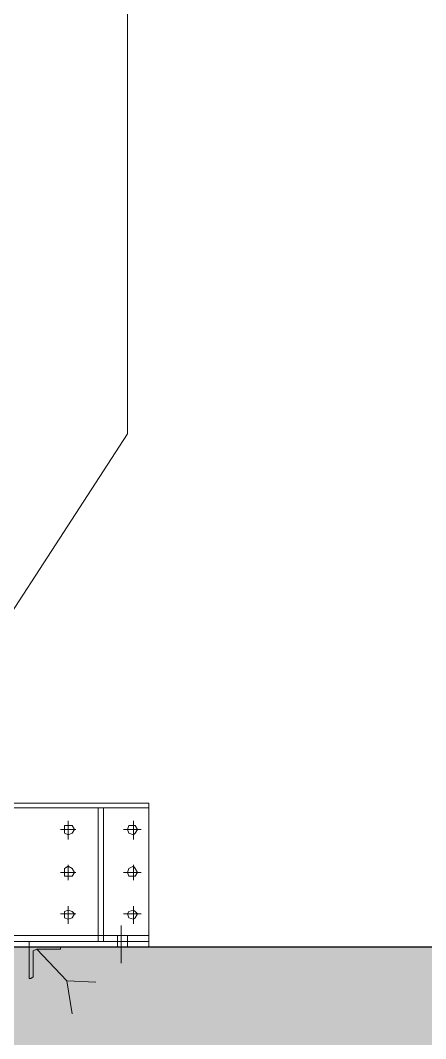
# Model space of a CAD drawing. Header units: millimetres. Extents: x 3220 to 226993, y 817 to 176024.
# Drawn here: x 200534 to 201298, y 135771 to 137689 of the extents above; entities that cross this region are included whole.
import ezdxf

# ---------------------------------------------------------------- set-up
doc = ezdxf.new("R2010")
doc.units = ezdxf.units.MM

# ---------------------------------------------------------------- blocks, each defined once
blk = doc.blocks.new('section b-c')
h = blk.add_hatch()
h.set_pattern_fill('AR-CONC', color=256, scale=3)
h.paths.add_polyline_path([(-250, 0), (-1500, 0), (-1500, -500), (-250, -500)])
h.paths.add_polyline_path([(0, 0), (-250, 0), (-250, -500), (0, -500)])
h.paths.add_polyline_path([(250, 0), (0, 0), (0, -500), (250, -500)])
h.paths.add_polyline_path([(3000, 0), (250, 0), (250, -500), (3000, -500)])
h.paths.add_polyline_path([(6000, 0), (3000, 0), (3000, -500), (3250, -500), (6000, -500)])
h.paths.add_polyline_path([(9000, 0), (6000, 0), (6000, -500), (6250, -500), (9000, -500)])
h.paths.add_polyline_path([(12000, 0), (9000, 0), (9000, -500), (9250, -500), (12000, -500)])
h.paths.add_polyline_path([(15000, 0), (14750, 0), (12000, 0), (12000, -500), (15000, -500)])
h.paths.add_polyline_path([(23750, 0), (15000, 0), (15000, -500), (23750, -500)])
h.paths.add_polyline_path([(24000, 0), (23750, 0), (23750, -500), (24000, -500)])
h.paths.add_polyline_path([(24250, 0), (24000, 0), (24000, -500), (24250, -500)])
h.paths.add_polyline_path([(32500, 0), (24250, 0), (24250, -500), (32500, -500)])
blk.add_line((-1500, 0), (32500, 0))
blk = doc.blocks.new('ligne broyage L 2')
at = {"color": 7, "linetype": 'Continuous', "lineweight": 15, "true_color": 0x000007}
for points in [[(1084.9, 1730.1), (1084.9, 704.5)], [(1084.9, 704.5), (714.6, 134.5)], [(1030, -251.7), (1030, 0)], [(1040.1, -251.7), (1040.1, 0)], [(1125.4, 8.7), (1125.4, -251.7), (1125.4, -251.7)], [(1066.1, -240.1), (1066.1, -261.8)], [(1084.9, -240.1), (1084.9, -261.8)], [(914.2, -266.2), (970.7, -325.5), (980.8, -387.7)], [(970.7, -325.5), (1025.6, -328.4), (1025.6, -328.4)]]:
    blk.add_lwpolyline(points, dxfattribs=at)
at = {"color": 7, "linetype": 'Continuous', "lineweight": 20, "true_color": 0x000007}
for points in [[(-1125.4, 8.7), (1125.4, 8.7), (1125.4, 8.7)], [(1125.4, 8.7), (1125.4, -251.7), (1125.4, -251.7)], [(-1125.4, -251.7), (1125.4, -251.7), (1125.4, -251.7)]]:
    blk.add_lwpolyline(points, dxfattribs=at)
at = {"color": 7, "linetype": 'Continuous', "lineweight": 5, "true_color": 0x000007}
for points in [[(1125.4, 0), (-1125.4, 0)], [(1125.4, -240.1), (-1030, -240.1)], [(914.2, -266.2), (959.1, -266.2), (959.1, -261.8), (899.8, -261.8)], [(902.7, -321.1), (899.8, -321.1), (899.8, -261.8)], [(914.2, -266.2), (907, -269.1), (907, -318.2)], [(902.7, -321.1), (907, -318.2), (907, -318.2)]]:
    blk.add_lwpolyline(points, dxfattribs=at)
for points in [[(985.1, -40.5), (980.8, -33.3), (966.3, -33.3), (966.3, -47.7), (973.5, -50.6), (980.8, -47.7)], [(1103.7, -40.5), (1099.4, -33.3), (1087.8, -33.3), (1084.9, -40.5), (1087.8, -47.7), (1096.5, -50.6), (1099.4, -47.7)], [(985.1, -121.5), (980.8, -114.3), (973.5, -109.9), (966.3, -114.3), (966.3, -128.7), (980.8, -128.7)], [(1103.7, -121.5), (1099.4, -114.3), (1096.5, -109.9), (1087.8, -114.3), (1084.9, -121.5), (1087.8, -128.7), (1099.4, -128.7)], [(985.1, -199.6), (980.8, -195.3), (973.5, -192.4), (966.3, -195.3), (966.3, -206.9), (973.5, -209.8), (980.8, -206.9)], [(1103.7, -199.6), (1099.4, -195.3), (1096.5, -192.4), (1087.8, -195.3), (1084.9, -199.6), (1087.8, -206.9), (1096.5, -209.8), (1099.4, -206.9)]]:
    blk.add_lwpolyline(points, close=True, dxfattribs=at)
at = {"color": 1, "linetype": 'Continuous', "lineweight": 5, "true_color": 0x000001}
for points in [[(973.5, -24.6), (973.5, -59.3)], [(973.5, -24.6), (973.5, -59.3)], [(973.5, -24.6), (973.5, -59.3)], [(1096.5, -24.6), (1096.5, -59.3)], [(1096.5, -24.6), (1096.5, -59.3)], [(1096.5, -24.6), (1096.5, -59.3)], [(988, -40.5), (959.1, -40.5)], [(959.1, -40.5), (988, -40.5)], [(959.1, -40.5), (988, -40.5)], [(1111, -40.5), (1077.7, -40.5)], [(1077.7, -40.5), (1111, -40.5)], [(1077.7, -40.5), (1111, -40.5)], [(973.5, -107), (973.5, -136)], [(973.5, -107), (973.5, -136)], [(973.5, -107), (973.5, -136)], [(1096.5, -107), (1096.5, -136)], [(1096.5, -107), (1096.5, -136)], [(1096.5, -107), (1096.5, -136)], [(988, -121.5), (959.1, -121.5)], [(959.1, -121.5), (988, -121.5)], [(959.1, -121.5), (988, -121.5)], [(1111, -121.5), (1077.7, -121.5)], [(1077.7, -121.5), (1111, -121.5)], [(1077.7, -121.5), (1111, -121.5)], [(973.5, -185.2), (973.5, -218.4)], [(973.5, -185.2), (973.5, -218.4)], [(973.5, -185.2), (973.5, -218.4)], [(1096.5, -185.2), (1096.5, -218.4)], [(1096.5, -185.2), (1096.5, -218.4)], [(1096.5, -185.2), (1096.5, -218.4)], [(988, -199.6), (959.1, -199.6)], [(959.1, -199.6), (988, -199.6)], [(959.1, -199.6), (988, -199.6)], [(1111, -199.6), (1077.7, -199.6)], [(1077.7, -199.6), (1111, -199.6)], [(1077.7, -199.6), (1111, -199.6)], [(1073.4, -221.3), (1073.4, -292.2), (1073.4, -292.2)]]:
    blk.add_lwpolyline(points, dxfattribs=at)
at = {"color": 7, "linetype": 'Continuous', "lineweight": 15, "true_color": 0x000007}
blk.add_lwpolyline([(1125.4, -261.8), (1125.4, -251.7), (899.8, -251.7), (899.8, -261.8)], close=True, dxfattribs=at)

msp = doc.modelspace()

# ---------------------------------------------------------------- block references
at = {"color": 2}
msp.add_blockref('section b-c', (190650.8, 135943.7), dxfattribs=at)
msp.add_blockref('ligne broyage L 2', (199650.8, 136205.5))

doc.saveas('drawing.dxf')
